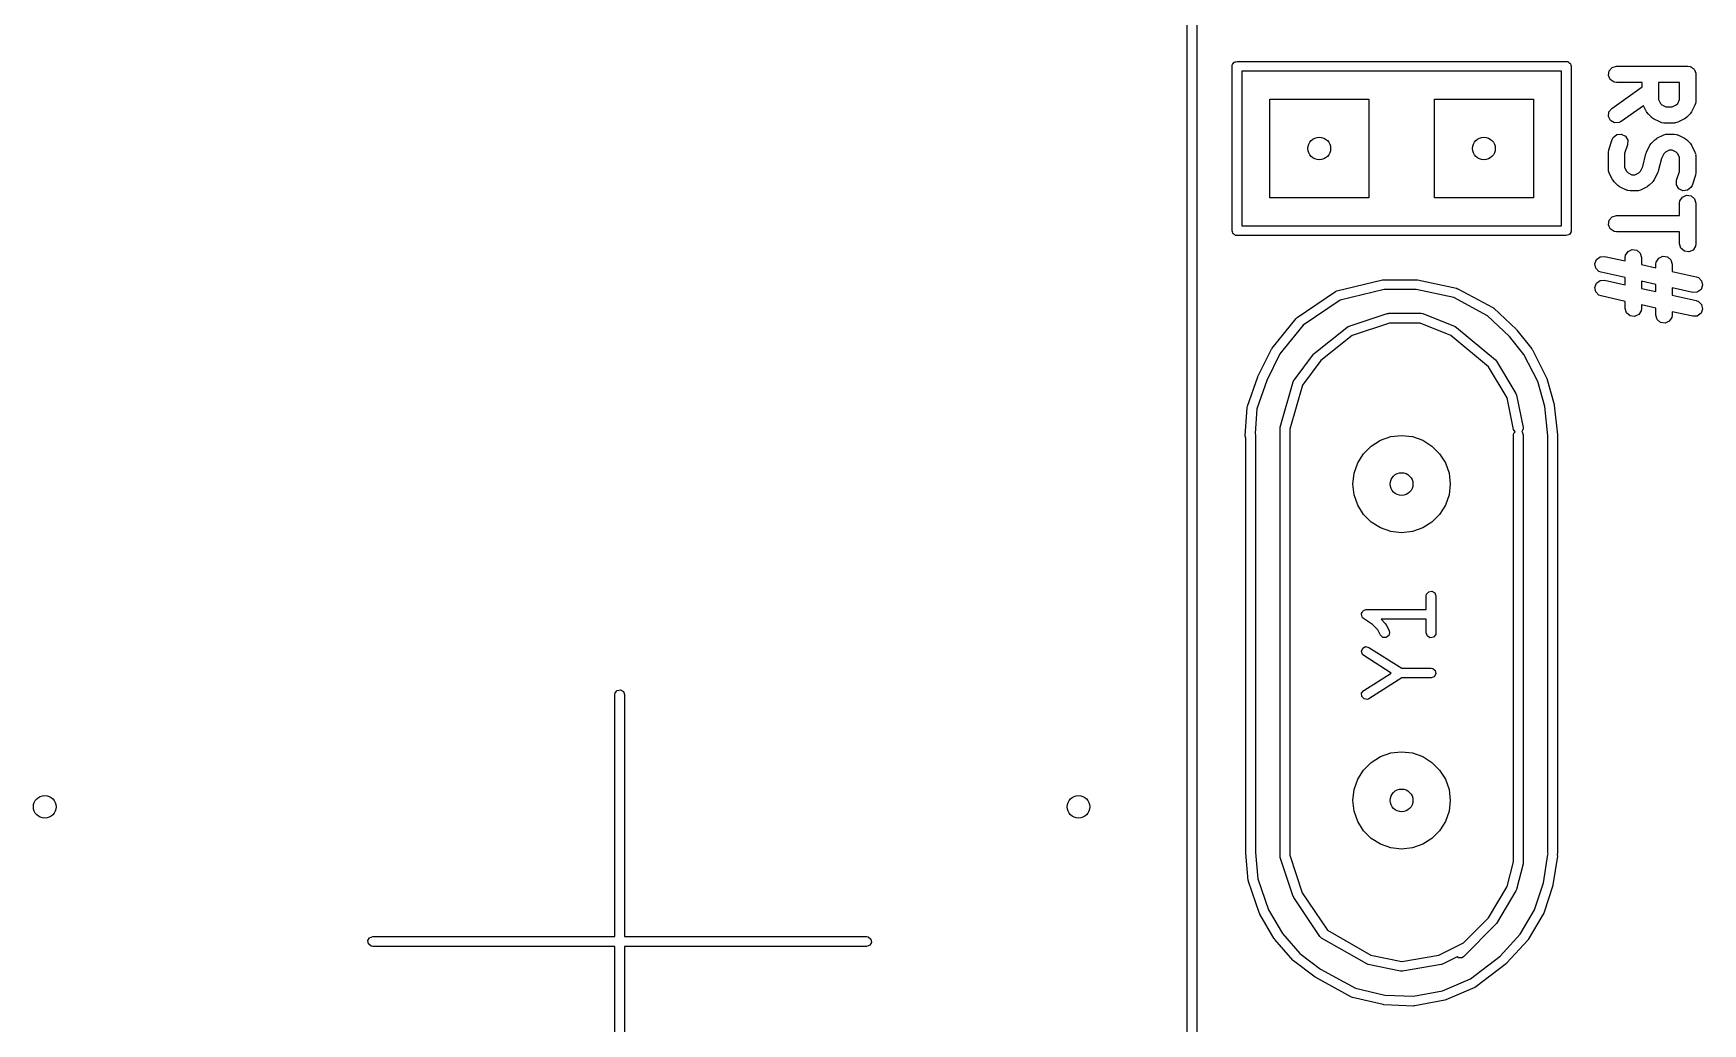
# Model space of a CAD drawing. Extents: x 0.02 to 3.19, y 0.04 to 3.94.
# Drawn here: x 2.119 to 3.133, y 2.668 to 3.27 of the extents above; entities that cross this region are included whole.
import ezdxf

# ---------------------------------------------------------------- set-up
doc = ezdxf.new("R2010")
doc.units = 0
doc.header["$MEASUREMENT"] = 0
doc.layers.add('BLACK', color=7, linetype='CONTINUOUS')

msp = doc.modelspace()

# ---------------------------------------------------------------- linework, layer by layer
at = {"layer": 'BLACK', "linetype": 'CONTINUOUS'}
for p, q in [((2.82559, 3.55), (2.82559, 2.05)), ((2.81969, 2.05295), (2.81969, 3.54705)), ((2.84705, 3.25), (2.84711, 3.25038)), ((2.84705, 3.15), (2.84705, 3.25)), ((2.84709, 3.25051), (2.84716, 3.25063)), ((2.84711, 3.25038), (2.84709, 3.25051)), ((2.84716, 3.25063), (2.84723, 3.25101)), ((2.84723, 3.25101), (2.84772, 3.2516)), ((2.84772, 3.2516), (2.8481, 3.25226)), ((2.8481, 3.25226), (2.84835, 3.25235)), ((2.84835, 3.25235), (2.84852, 3.25256)), ((2.84852, 3.25256), (2.84928, 3.25269)), ((2.84928, 3.25269), (2.85, 3.25295)), ((2.85, 3.25295), (3.05, 3.25295)), ((2.85295, 3.24705), (2.85295, 3.15295)), ((3.04705, 3.24705), (2.85295, 3.24705)), ((3.04705, 3.15295), (3.04705, 3.24705)), ((3.05, 3.25295), (3.05038, 3.25289)), ((3.05038, 3.25289), (3.05051, 3.25291)), ((3.05051, 3.25291), (3.05063, 3.25284)), ((3.05063, 3.25284), (3.05101, 3.25277)), ((3.05101, 3.25277), (3.0516, 3.25228)), ((3.0516, 3.25228), (3.05226, 3.2519)), ((3.05226, 3.2519), (3.05235, 3.25165)), ((3.05235, 3.25165), (3.05256, 3.25148)), ((3.05256, 3.25148), (3.05269, 3.25072)), ((3.05269, 3.25072), (3.05295, 3.25)), ((3.05295, 3.25), (3.05295, 3.15)), ((3.07561, 3.24442), (3.076, 3.24716)), ((3.076, 3.24716), (3.07782, 3.24926)), ((3.07782, 3.24926), (3.08048, 3.25004)), ((3.08048, 3.25004), (3.12378, 3.25004)), ((3.12378, 3.25004), (3.12517, 3.24984)), ((3.12517, 3.24984), (3.12547, 3.24964)), ((3.12547, 3.24964), (3.12583, 3.24959)), ((3.12583, 3.24959), (3.12662, 3.24891)), ((3.12662, 3.24891), (3.1275, 3.24834)), ((3.1275, 3.24834), (3.12765, 3.24801)), ((3.12765, 3.24801), (3.12792, 3.24778)), ((3.12792, 3.24778), (3.12822, 3.24677)), ((3.12822, 3.24677), (3.12866, 3.24582)), ((3.12866, 3.24582), (3.1286, 3.24546)), ((3.1286, 3.24546), (3.12871, 3.24512)), ((3.12871, 3.24512), (3.12871, 3.22862)), ((3.07676, 3.24189), (3.07561, 3.24442)), ((3.07909, 3.24039), (3.07676, 3.24189)), ((3.07765, 3.2244), (3.09618, 3.23737)), ((3.08048, 3.24019), (3.07909, 3.24039)), ((3.09618, 3.24019), (3.08048, 3.24019)), ((3.09618, 3.23737), (3.09618, 3.24019)), ((3.11886, 3.24019), (3.10602, 3.24019)), ((3.10602, 3.24019), (3.10602, 3.22978)), ((3.11886, 3.22978), (3.11886, 3.24019)), ((2.87, 3.17), (2.87, 3.23)), ((2.87, 3.23), (2.93, 3.23)), ((2.93, 3.23), (2.93, 3.17)), ((2.97, 3.17), (2.97, 3.23)), ((2.97, 3.23), (3.03, 3.23)), ((3.03, 3.23), (3.03, 3.17)), ((3.07592, 3.22224), (3.07765, 3.2244)), ((3.09696, 3.2259), (3.0833, 3.21634)), ((3.09876, 3.22229), (3.09696, 3.2259)), ((3.10602, 3.22978), (3.10721, 3.22741)), ((3.10721, 3.22741), (3.10814, 3.22648)), ((3.10814, 3.22648), (3.11051, 3.22529)), ((3.11051, 3.22529), (3.11437, 3.22529)), ((3.11437, 3.22529), (3.11674, 3.22648)), ((3.11674, 3.22648), (3.11768, 3.22741)), ((3.11768, 3.22741), (3.11886, 3.22978)), ((3.12819, 3.22642), (3.12612, 3.22229)), ((3.12826, 3.22686), (3.12819, 3.22642)), ((3.12851, 3.22723), (3.12826, 3.22686)), ((3.12871, 3.22862), (3.12851, 3.22723)), ((3.07564, 3.21948), (3.07592, 3.22224)), ((3.07689, 3.217), (3.07564, 3.21948)), ((3.07928, 3.2156), (3.07689, 3.217)), ((3.08205, 3.21571), (3.07928, 3.2156)), ((3.0833, 3.21634), (3.08205, 3.21571)), ((3.09882, 3.22223), (3.09876, 3.22229)), ((3.09884, 3.22214), (3.09882, 3.22223)), ((3.09968, 3.22101), (3.09884, 3.22214)), ((3.10174, 3.21895), (3.09968, 3.22101)), ((3.10183, 3.21891), (3.10174, 3.21895)), ((3.10187, 3.21883), (3.10183, 3.21891)), ((3.10302, 3.21803), (3.10187, 3.21883)), ((3.10715, 3.21597), (3.10302, 3.21803)), ((3.10759, 3.21589), (3.10715, 3.21597)), ((3.10796, 3.21565), (3.10759, 3.21589)), ((3.10935, 3.21545), (3.10796, 3.21565)), ((3.11554, 3.21545), (3.10935, 3.21545)), ((3.11596, 3.21557), (3.11554, 3.21545)), ((3.11641, 3.21553), (3.11596, 3.21557)), ((3.11774, 3.21597), (3.11641, 3.21553)), ((3.12186, 3.21803), (3.11774, 3.21597)), ((3.12193, 3.21809), (3.12186, 3.21803)), ((3.12202, 3.21811), (3.12193, 3.21809)), ((3.12314, 3.21895), (3.12202, 3.21811)), ((3.1252, 3.22101), (3.12314, 3.21895)), ((3.12525, 3.22109), (3.1252, 3.22101)), ((3.12533, 3.22114), (3.12525, 3.22109)), ((3.12612, 3.22229), (3.12533, 3.22114)), ((3.07581, 3.19924), (3.07787, 3.20543)), ((3.07787, 3.20543), (3.0785, 3.20668)), ((3.0785, 3.20668), (3.08066, 3.20842)), ((3.08066, 3.20842), (3.08342, 3.20871)), ((3.08342, 3.20871), (3.08589, 3.20747)), ((3.08589, 3.20747), (3.08731, 3.20509)), ((3.08731, 3.20509), (3.08721, 3.20232)), ((3.10174, 3.20323), (3.10381, 3.20529)), ((3.10381, 3.20529), (3.10493, 3.20613)), ((3.10493, 3.20613), (3.10502, 3.20615)), ((3.10502, 3.20615), (3.10509, 3.20621)), ((3.10509, 3.20621), (3.10921, 3.20827)), ((3.10921, 3.20827), (3.11054, 3.20871)), ((3.11054, 3.20871), (3.11098, 3.20867)), ((3.11098, 3.20867), (3.11141, 3.20879)), ((3.11141, 3.20879), (3.11554, 3.20879)), ((3.11554, 3.20879), (3.11692, 3.20859)), ((3.11692, 3.20859), (3.1173, 3.20835)), ((3.1173, 3.20835), (3.11774, 3.20827)), ((3.11774, 3.20827), (3.12186, 3.20621)), ((3.12186, 3.20621), (3.12301, 3.20541)), ((3.12301, 3.20541), (3.12306, 3.20533)), ((3.12306, 3.20533), (3.12314, 3.20529)), ((3.12314, 3.20529), (3.1252, 3.20323)), ((3.07556, 3.19768), (3.07576, 3.19907)), ((3.07556, 3.18737), (3.07556, 3.19768)), ((3.07576, 3.19907), (3.07581, 3.19915)), ((3.07581, 3.19915), (3.07581, 3.19924)), ((3.08721, 3.20232), (3.0854, 3.19689)), ((3.0854, 3.19689), (3.0854, 3.18854)), ((3.09646, 3.18909), (3.09839, 3.19682)), ((3.09839, 3.19682), (3.09873, 3.19765)), ((3.09873, 3.19765), (3.09876, 3.19782)), ((3.09876, 3.19782), (3.10082, 3.20195)), ((3.10082, 3.20195), (3.10162, 3.2031)), ((3.10162, 3.2031), (3.1017, 3.20315)), ((3.1017, 3.20315), (3.10174, 3.20323)), ((3.10781, 3.1939), (3.10587, 3.18618)), ((3.10927, 3.19683), (3.10781, 3.1939)), ((3.1102, 3.19776), (3.10927, 3.19683)), ((3.11257, 3.19895), (3.1102, 3.19776)), ((3.11437, 3.19895), (3.11257, 3.19895)), ((3.11674, 3.19776), (3.11437, 3.19895)), ((3.11768, 3.19683), (3.11674, 3.19776)), ((3.11886, 3.19446), (3.11768, 3.19683)), ((3.11886, 3.18611), (3.11886, 3.19446)), ((3.1252, 3.20323), (3.12604, 3.20211)), ((3.12604, 3.20211), (3.12606, 3.20202)), ((3.12606, 3.20202), (3.12612, 3.20195)), ((3.12612, 3.20195), (3.12819, 3.19782)), ((3.12819, 3.19782), (3.12863, 3.19649)), ((3.12863, 3.19649), (3.12858, 3.19605)), ((3.12858, 3.19605), (3.12871, 3.19562)), ((3.12871, 3.19562), (3.12871, 3.18531)), ((3.07568, 3.18695), (3.07556, 3.18737)), ((3.07563, 3.1865), (3.07568, 3.18695)), ((3.07608, 3.18517), (3.07563, 3.1865)), ((3.07814, 3.18105), (3.07608, 3.18517)), ((3.0854, 3.18854), (3.08658, 3.18616)), ((3.08658, 3.18616), (3.08752, 3.18523)), ((3.08752, 3.18523), (3.08989, 3.18405)), ((3.08989, 3.18405), (3.09169, 3.18405)), ((3.09169, 3.18405), (3.09406, 3.18523)), ((3.09406, 3.18523), (3.09499, 3.18616)), ((3.09499, 3.18616), (3.09646, 3.18909)), ((3.1055, 3.18517), (3.10344, 3.18105)), ((3.10553, 3.18534), (3.1055, 3.18517)), ((3.10587, 3.18618), (3.10553, 3.18534)), ((3.11705, 3.18068), (3.11886, 3.18611)), ((3.12845, 3.18375), (3.12639, 3.17757)), ((3.12846, 3.18385), (3.12845, 3.18375)), ((3.12851, 3.18392), (3.12846, 3.18385)), ((3.12871, 3.18531), (3.12851, 3.18392)), ((3.0782, 3.18098), (3.07814, 3.18105)), ((3.07822, 3.18089), (3.0782, 3.18098)), ((3.07906, 3.17977), (3.07822, 3.18089)), ((3.08112, 3.17771), (3.07906, 3.17977)), ((3.0812, 3.17766), (3.08112, 3.17771)), ((3.08125, 3.17758), (3.0812, 3.17766)), ((3.0824, 3.17679), (3.08125, 3.17758)), ((3.08653, 3.17472), (3.0824, 3.17679)), ((3.08696, 3.17464), (3.08653, 3.17472)), ((3.08734, 3.1744), (3.08696, 3.17464)), ((3.08873, 3.1742), (3.08734, 3.1744)), ((3.09285, 3.1742), (3.08873, 3.1742)), ((3.09328, 3.17433), (3.09285, 3.1742)), ((3.09372, 3.17428), (3.09328, 3.17433)), ((3.09505, 3.17472), (3.09372, 3.17428)), ((3.09918, 3.17678), (3.09505, 3.17472)), ((3.09924, 3.17685), (3.09918, 3.17678)), ((3.09933, 3.17687), (3.09924, 3.17685)), ((3.10045, 3.17771), (3.09933, 3.17687)), ((3.10252, 3.17977), (3.10045, 3.17771)), ((3.10256, 3.17985), (3.10252, 3.17977)), ((3.10264, 3.1799), (3.10256, 3.17985)), ((3.10344, 3.18105), (3.10264, 3.1799)), ((3.11695, 3.17791), (3.11705, 3.18068)), ((3.11837, 3.17552), (3.11695, 3.17791)), ((3.12085, 3.17428), (3.11837, 3.17552)), ((3.1236, 3.17458), (3.12085, 3.17428)), ((3.12576, 3.17632), (3.1236, 3.17458)), ((3.12639, 3.17757), (3.12576, 3.17632)), ((2.93, 3.17), (2.87, 3.17)), ((3.03, 3.17), (2.97, 3.17)), ((3.11886, 3.16675), (3.11906, 3.16814)), ((3.11886, 3.1593), (3.11886, 3.16675)), ((3.11906, 3.16814), (3.12056, 3.17047)), ((3.12056, 3.17047), (3.12308, 3.17162)), ((3.12308, 3.17162), (3.12583, 3.17123)), ((3.12583, 3.17123), (3.12792, 3.16941)), ((3.12792, 3.16941), (3.12871, 3.16675)), ((3.12871, 3.16675), (3.12871, 3.142)), ((3.07561, 3.15368), (3.076, 3.15642)), ((3.07676, 3.15115), (3.07561, 3.15368)), ((3.076, 3.15642), (3.07782, 3.15852)), ((3.07782, 3.15852), (3.08048, 3.1593)), ((3.08048, 3.1593), (3.11886, 3.1593)), ((2.84731, 3.14928), (2.84705, 3.15)), ((2.84744, 3.14852), (2.84731, 3.14928)), ((2.84765, 3.14835), (2.84744, 3.14852)), ((2.84774, 3.1481), (2.84765, 3.14835)), ((2.8484, 3.14772), (2.84774, 3.1481)), ((2.84899, 3.14723), (2.8484, 3.14772)), ((2.84937, 3.14716), (2.84899, 3.14723)), ((2.84949, 3.14709), (2.84937, 3.14716)), ((2.84962, 3.14711), (2.84949, 3.14709)), ((2.85, 3.14705), (2.84962, 3.14711)), ((3.05, 3.14705), (2.85, 3.14705)), ((2.85295, 3.15295), (3.04705, 3.15295)), ((3.05072, 3.14731), (3.05, 3.14705)), ((3.05148, 3.14744), (3.05072, 3.14731)), ((3.05165, 3.14765), (3.05148, 3.14744)), ((3.0519, 3.14774), (3.05165, 3.14765)), ((3.05228, 3.1484), (3.0519, 3.14774)), ((3.05277, 3.14899), (3.05228, 3.1484)), ((3.05284, 3.14937), (3.05277, 3.14899)), ((3.05291, 3.14949), (3.05284, 3.14937)), ((3.05295, 3.15), (3.05289, 3.14962)), ((3.05289, 3.14962), (3.05291, 3.14949)), ((3.07909, 3.14966), (3.07676, 3.15115)), ((3.08048, 3.14946), (3.07909, 3.14966)), ((3.11886, 3.14946), (3.08048, 3.14946)), ((3.11886, 3.142), (3.11886, 3.14946)), ((3.0683, 3.1326), (3.07053, 3.13425)), ((3.07053, 3.13425), (3.0733, 3.13443)), ((3.0733, 3.13443), (3.08587, 3.13164)), ((3.08587, 3.13376), (3.08607, 3.13514)), ((3.08587, 3.13164), (3.08587, 3.13376)), ((3.08607, 3.13514), (3.08757, 3.13747)), ((3.08757, 3.13747), (3.09009, 3.13863)), ((3.09009, 3.13863), (3.09283, 3.13823)), ((3.09283, 3.13823), (3.09493, 3.13642)), ((3.09493, 3.13642), (3.09571, 3.13376)), ((3.09571, 3.13376), (3.09571, 3.12945)), ((3.10463, 3.13102), (3.10613, 3.13335)), ((3.10613, 3.13335), (3.10865, 3.1345)), ((3.10865, 3.1345), (3.11139, 3.13411)), ((3.11139, 3.13411), (3.11349, 3.13229)), ((3.11964, 3.13934), (3.11886, 3.142)), ((3.12174, 3.13753), (3.11964, 3.13934)), ((3.12448, 3.13713), (3.12174, 3.13753)), ((3.12701, 3.13828), (3.12448, 3.13713)), ((3.12851, 3.14062), (3.12701, 3.13828)), ((3.12871, 3.142), (3.12851, 3.14062)), ((3.06732, 3.13), (3.0683, 3.1326)), ((3.0679, 3.12729), (3.06732, 3.13)), ((3.06985, 3.12532), (3.0679, 3.12729)), ((3.07116, 3.12483), (3.06985, 3.12532)), ((3.08587, 3.12156), (3.07116, 3.12483)), ((3.09571, 3.12945), (3.10443, 3.12752)), ((3.10443, 3.12963), (3.10463, 3.13102)), ((3.10443, 3.12752), (3.10443, 3.12963)), ((3.11349, 3.13229), (3.11427, 3.12963)), ((3.11427, 3.12963), (3.11427, 3.12533)), ((3.11427, 3.12533), (3.12898, 3.12206)), ((2.88655, 3.09735), (2.90975, 3.11305)), ((2.90975, 3.11305), (2.91068, 3.11346)), ((2.91068, 3.11346), (2.91069, 3.11346)), ((2.91069, 3.11346), (2.9107, 3.11347)), ((2.9107, 3.11347), (2.9383, 3.12017)), ((2.93935, 3.11435), (2.91261, 3.10786)), ((2.9383, 3.12017), (2.93887, 3.12021)), ((2.93887, 3.12021), (2.939, 3.12025)), ((2.939, 3.12025), (2.9591, 3.12025)), ((2.95878, 3.11435), (2.93935, 3.11435)), ((2.98167, 3.1094), (2.95878, 3.11435)), ((2.9591, 3.12025), (2.95959, 3.12017)), ((2.95959, 3.12017), (2.95972, 3.12019)), ((2.95972, 3.12019), (2.98332, 3.11509)), ((2.98332, 3.11509), (2.98398, 3.11482)), ((2.98398, 3.11482), (2.9841, 3.1148)), ((2.9841, 3.1148), (3.0053, 3.1034)), ((3.06732, 3.11557), (3.0683, 3.11816)), ((3.0679, 3.11286), (3.06732, 3.11557)), ((3.06985, 3.11089), (3.0679, 3.11286)), ((3.0683, 3.11816), (3.07053, 3.11981)), ((3.07053, 3.11981), (3.0733, 3.12)), ((3.0733, 3.12), (3.08587, 3.11721)), ((3.08587, 3.11721), (3.08587, 3.12156)), ((3.10443, 3.11743), (3.09571, 3.11937)), ((3.09571, 3.11937), (3.09571, 3.11502)), ((3.09571, 3.11502), (3.10443, 3.11308)), ((3.10443, 3.11308), (3.10443, 3.11743)), ((3.12684, 3.11245), (3.11427, 3.11525)), ((3.11427, 3.11525), (3.11427, 3.11089)), ((3.12898, 3.12206), (3.13029, 3.12157)), ((3.13184, 3.11429), (3.12961, 3.11264)), ((3.13029, 3.12157), (3.13224, 3.1196)), ((3.13282, 3.11688), (3.13184, 3.11429)), ((3.13224, 3.1196), (3.13282, 3.11688)), ((2.91261, 3.10786), (2.89022, 3.0927)), ((3.00216, 3.09838), (2.98167, 3.1094)), ((3.0053, 3.1034), (3.00581, 3.103)), ((3.00581, 3.103), (3.00592, 3.10295)), ((3.00592, 3.10295), (3.01972, 3.08995)), ((3.07116, 3.11039), (3.06985, 3.11089)), ((3.08587, 3.10712), (3.07116, 3.11039)), ((3.08587, 3.10282), (3.08587, 3.10712)), ((3.08665, 3.10016), (3.08587, 3.10282)), ((3.09571, 3.10282), (3.09551, 3.10144)), ((3.10443, 3.103), (3.09571, 3.10494)), ((3.09571, 3.10494), (3.09571, 3.10282)), ((3.10443, 3.0987), (3.10443, 3.103)), ((3.11427, 3.11089), (3.12898, 3.10763)), ((3.12961, 3.11264), (3.12684, 3.11245)), ((3.12898, 3.10763), (3.13029, 3.10713)), ((3.13029, 3.10713), (3.13224, 3.10516)), ((3.13224, 3.10516), (3.13282, 3.10245)), ((2.8713, 3.07865), (2.8859, 3.09675)), ((2.89022, 3.0927), (2.8761, 3.0752)), ((2.8859, 3.09675), (2.88649, 3.09726)), ((2.88649, 3.09726), (2.88655, 3.09735)), ((2.91756, 3.0918), (2.94116, 3.0997)), ((2.94258, 3.09395), (2.91994, 3.08637)), ((2.94116, 3.0997), (2.94204, 3.09983)), ((2.94204, 3.09983), (2.9421, 3.09985)), ((2.9421, 3.09985), (2.9618, 3.09985)), ((2.96123, 3.09395), (2.94258, 3.09395)), ((2.97997, 3.08643), (2.96123, 3.09395)), ((2.9618, 3.09985), (2.96281, 3.09967)), ((2.96281, 3.09967), (2.96285, 3.09964)), ((2.96285, 3.09964), (2.9629, 3.09964)), ((2.9629, 3.09964), (2.9826, 3.09174)), ((3.01552, 3.08579), (3.00216, 3.09838)), ((3.08874, 3.09835), (3.08665, 3.10016)), ((3.09149, 3.09795), (3.08874, 3.09835)), ((3.09401, 3.0991), (3.09149, 3.09795)), ((3.09551, 3.10144), (3.09401, 3.0991)), ((3.10521, 3.09604), (3.10443, 3.0987)), ((3.1073, 3.09422), (3.10521, 3.09604)), ((3.11005, 3.09383), (3.1073, 3.09422)), ((3.11257, 3.09498), (3.11005, 3.09383)), ((3.11407, 3.09731), (3.11257, 3.09498)), ((3.11427, 3.0987), (3.11407, 3.09731)), ((3.12684, 3.09802), (3.11427, 3.10081)), ((3.11427, 3.10081), (3.11427, 3.0987)), ((3.12961, 3.0982), (3.12684, 3.09802)), ((3.13184, 3.09985), (3.12961, 3.0982)), ((3.13282, 3.10245), (3.13184, 3.09985)), ((2.89695, 3.0755), (2.91665, 3.0913)), ((2.91994, 3.08637), (2.90094, 3.07113)), ((2.91665, 3.0913), (2.91755, 3.0918)), ((2.91755, 3.0918), (2.91756, 3.0918)), ((2.91756, 3.0918), (2.91756, 3.0918)), ((3.00282, 3.06735), (2.97997, 3.08643)), ((2.9826, 3.09174), (2.98332, 3.09129)), ((2.98332, 3.09129), (2.98339, 3.09127)), ((2.98339, 3.09127), (3.00699, 3.07157)), ((3.0243, 3.0748), (3.01552, 3.08579)), ((3.01972, 3.08995), (3.01991, 3.0897)), ((3.01991, 3.0897), (3.02001, 3.08964)), ((3.02001, 3.08964), (3.02911, 3.07824)), ((2.86275, 3.06151), (2.87095, 3.07811)), ((2.8761, 3.0752), (2.86812, 3.05905)), ((2.87095, 3.07811), (2.87126, 3.07852)), ((2.87126, 3.07852), (2.8713, 3.07865)), ((2.88464, 3.05927), (2.89644, 3.07497)), ((2.89644, 3.07497), (2.89688, 3.07539)), ((2.89688, 3.07539), (2.89695, 3.0755)), ((3.03263, 3.05833), (3.0243, 3.0748)), ((3.02911, 3.07824), (3.02933, 3.07783)), ((3.02933, 3.07783), (3.02943, 3.07773)), ((3.02943, 3.07773), (3.03803, 3.06073)), ((2.90094, 3.07113), (2.88969, 3.05616)), ((3.01411, 3.04852), (3.00282, 3.06735)), ((3.00699, 3.07157), (3.00761, 3.07084)), ((3.00761, 3.07084), (3.00763, 3.07082)), ((3.00763, 3.07082), (3.01943, 3.05112)), ((2.85632, 3.04349), (2.86262, 3.06119)), ((2.86812, 3.05905), (2.86202, 3.04189)), ((2.86262, 3.06119), (2.86274, 3.06141)), ((2.86274, 3.06141), (2.86275, 3.06151)), ((2.87626, 3.03071), (2.88416, 3.05831)), ((2.88969, 3.05616), (2.88205, 3.02949)), ((2.88416, 3.05831), (2.88461, 3.05923)), ((2.88461, 3.05923), (2.88463, 3.05925)), ((2.88463, 3.05925), (2.88464, 3.05927)), ((3.03689, 3.04314), (3.03263, 3.05833)), ((3.03803, 3.06073), (3.03816, 3.06031)), ((3.03816, 3.06031), (3.03824, 3.0602)), ((3.03824, 3.0602), (3.04264, 3.0445)), ((2.85495, 3.0254), (2.85615, 3.0427)), ((2.85615, 3.0427), (2.85632, 3.04337)), ((2.85632, 3.04337), (2.85632, 3.04349)), ((2.86202, 3.04189), (2.86097, 3.02678)), ((3.01801, 3.02931), (3.01411, 3.04852)), ((3.01943, 3.05112), (3.01978, 3.05021)), ((3.01978, 3.05021), (3.01979, 3.05019)), ((3.01979, 3.05019), (3.02379, 3.03049)), ((3.03875, 3.02545), (3.03689, 3.04314)), ((3.04264, 3.0445), (3.04268, 3.04412)), ((3.04268, 3.04412), (3.04274, 3.04401)), ((3.04274, 3.04401), (3.04462, 3.0261)), ((2.85535, 3.02404), (2.85495, 3.0254)), ((2.85535, 2.772), (2.85535, 3.02404)), ((2.86097, 3.02678), (2.86125, 3.026)), ((2.86125, 3.026), (2.86125, 2.77213)), ((2.87615, 3.0299), (2.87627, 3.03059)), ((2.87615, 2.7701), (2.87615, 3.0299)), ((2.87627, 3.03059), (2.87626, 3.03071)), ((2.88205, 3.02949), (2.88205, 2.77058)), ((2.93158, 3.0192), (2.93718, 3.02272)), ((2.93718, 3.02272), (2.94342, 3.02491)), ((2.94342, 3.02491), (2.95, 3.02565)), ((2.95, 3.02565), (2.95658, 3.02491)), ((2.95658, 3.02491), (2.96282, 3.02272)), ((2.96282, 3.02272), (2.96842, 3.0192)), ((3.01795, 3.026), (3.01813, 3.02701)), ((3.01795, 2.76647), (3.01795, 3.026)), ((3.01887, 3.0279), (3.01801, 3.02931)), ((3.01813, 3.02701), (3.01887, 3.0279)), ((3.02382, 3.02946), (3.02302, 3.02798)), ((3.02302, 3.02798), (3.02316, 3.0279)), ((3.02316, 3.0279), (3.02385, 3.026)), ((3.02379, 3.03049), (3.02382, 3.02946)), ((3.02385, 3.026), (3.02385, 2.7661)), ((3.03875, 2.772), (3.03875, 3.02545)), ((3.04462, 3.0261), (3.04465, 3.026)), ((3.04465, 3.026), (3.04465, 2.772)), ((2.92338, 3.00892), (2.9269, 3.01452)), ((2.9269, 3.01452), (2.93158, 3.0192)), ((2.96842, 3.0192), (2.9731, 3.01452)), ((2.9731, 3.01452), (2.97662, 3.00892)), ((2.92045, 2.9961), (2.92119, 3.00268)), ((2.92119, 3.00268), (2.92338, 3.00892)), ((2.97662, 3.00892), (2.97881, 3.00268)), ((2.97881, 3.00268), (2.97955, 2.9961)), ((2.92119, 2.98952), (2.92045, 2.9961)), ((2.97955, 2.9961), (2.97881, 2.98952)), ((2.92338, 2.98328), (2.92119, 2.98952)), ((2.9269, 2.97768), (2.92338, 2.98328)), ((2.97662, 2.98328), (2.9731, 2.97768)), ((2.97881, 2.98952), (2.97662, 2.98328)), ((2.93158, 2.973), (2.9269, 2.97768)), ((2.93718, 2.96948), (2.93158, 2.973)), ((2.96842, 2.973), (2.96282, 2.96948)), ((2.9731, 2.97768), (2.96842, 2.973)), ((2.94342, 2.96729), (2.93718, 2.96948)), ((2.95, 2.96655), (2.94342, 2.96729)), ((2.95658, 2.96729), (2.95, 2.96655)), ((2.96282, 2.96948), (2.95658, 2.96729)), ((2.96513, 2.92913), (2.96643, 2.93068)), ((2.96643, 2.93068), (2.96842, 2.93103)), ((2.96842, 2.93103), (2.97017, 2.93002)), ((2.96495, 2.92812), (2.96513, 2.92913)), ((2.96495, 2.91983), (2.96495, 2.92812)), ((2.97017, 2.93002), (2.97086, 2.92812)), ((2.97086, 2.92812), (2.97086, 2.90562)), ((2.92559, 2.91706), (2.92566, 2.91722)), ((2.92583, 2.91624), (2.92559, 2.91706)), ((2.92563, 2.91739), (2.92606, 2.91813)), ((2.92566, 2.91722), (2.92563, 2.91739)), ((2.92598, 2.9154), (2.92583, 2.91624)), ((2.92611, 2.91529), (2.92598, 2.9154)), ((2.92606, 2.91813), (2.9264, 2.91891)), ((2.92616, 2.91512), (2.92611, 2.91529)), ((2.9269, 2.91442), (2.92616, 2.91512)), ((2.9264, 2.91891), (2.92655, 2.91899)), ((2.92655, 2.91899), (2.92664, 2.91913)), ((2.92664, 2.91913), (2.92744, 2.91943)), ((2.93228, 2.91083), (2.9269, 2.91442)), ((2.92744, 2.91943), (2.92821, 2.91981)), ((2.92821, 2.91981), (2.92838, 2.91977)), ((2.92838, 2.91977), (2.92854, 2.91983)), ((2.92854, 2.91983), (2.96495, 2.91983)), ((2.93548, 2.90762), (2.93228, 2.91083)), ((2.96495, 2.91392), (2.93754, 2.91392)), ((2.93754, 2.91392), (2.94, 2.91146)), ((2.94, 2.91146), (2.9405, 2.91074)), ((2.9405, 2.91074), (2.94055, 2.91069)), ((2.94055, 2.91069), (2.94243, 2.90694)), ((2.96495, 2.90562), (2.96495, 2.91392)), ((2.93714, 2.9043), (2.93548, 2.90762)), ((2.93861, 2.90292), (2.93714, 2.9043)), ((2.94063, 2.90279), (2.93861, 2.90292)), ((2.94225, 2.904), (2.94063, 2.90279)), ((2.94272, 2.90596), (2.94225, 2.904)), ((2.94243, 2.90694), (2.94272, 2.90596)), ((2.96564, 2.90373), (2.96495, 2.90562)), ((2.96739, 2.90272), (2.96564, 2.90373)), ((2.96938, 2.90307), (2.96739, 2.90272)), ((2.97068, 2.90461), (2.96938, 2.90307)), ((2.97086, 2.90562), (2.97068, 2.90461)), ((2.92559, 2.8945), (2.92636, 2.89637)), ((2.92619, 2.89258), (2.92559, 2.8945)), ((2.92695, 2.89188), (2.92619, 2.89258)), ((2.92636, 2.89637), (2.92815, 2.8973)), ((2.94366, 2.88125), (2.92695, 2.89188)), ((2.92815, 2.8973), (2.93012, 2.89687)), ((2.93012, 2.89687), (2.95002, 2.88421)), ((2.92695, 2.87062), (2.94366, 2.88125)), ((2.95002, 2.88421), (2.96791, 2.88421)), ((2.96791, 2.88421), (2.96892, 2.88403)), ((2.96892, 2.88403), (2.97046, 2.88273)), ((2.97081, 2.88074), (2.9698, 2.87899)), ((2.97046, 2.88273), (2.97081, 2.88074)), ((2.47223, 2.86915), (2.47352, 2.87069)), ((2.47352, 2.87069), (2.47551, 2.87104)), ((2.47551, 2.87104), (2.47726, 2.87003)), ((2.47726, 2.87003), (2.47795, 2.86814)), ((2.92572, 2.86902), (2.92695, 2.87062)), ((2.95002, 2.8783), (2.93012, 2.86564)), ((2.96791, 2.8783), (2.95002, 2.8783)), ((2.9698, 2.87899), (2.96791, 2.8783)), ((2.47205, 2.86814), (2.47223, 2.86915)), ((2.47205, 2.72111), (2.47205, 2.86814)), ((2.47795, 2.86814), (2.47795, 2.72111)), ((2.92581, 2.867), (2.92572, 2.86902)), ((2.92717, 2.86551), (2.92581, 2.867)), ((2.92917, 2.86525), (2.92717, 2.86551)), ((2.93012, 2.86564), (2.92917, 2.86525)), ((2.93158, 2.827), (2.93718, 2.83052)), ((2.93718, 2.83052), (2.94342, 2.83271)), ((2.94342, 2.83271), (2.95, 2.83345)), ((2.95, 2.83345), (2.95658, 2.83271)), ((2.95658, 2.83271), (2.96282, 2.83052)), ((2.96282, 2.83052), (2.96842, 2.827)), ((2.92338, 2.81672), (2.9269, 2.82232)), ((2.9269, 2.82232), (2.93158, 2.827)), ((2.96842, 2.827), (2.9731, 2.82232)), ((2.9731, 2.82232), (2.97662, 2.81672)), ((2.92045, 2.8039), (2.92119, 2.81048)), ((2.92119, 2.81048), (2.92338, 2.81672)), ((2.97662, 2.81672), (2.97881, 2.81048)), ((2.97881, 2.81048), (2.97955, 2.8039)), ((2.92119, 2.79732), (2.92045, 2.8039)), ((2.97955, 2.8039), (2.97881, 2.79732)), ((2.92338, 2.79108), (2.92119, 2.79732)), ((2.9269, 2.78548), (2.92338, 2.79108)), ((2.97662, 2.79108), (2.9731, 2.78548)), ((2.97881, 2.79732), (2.97662, 2.79108)), ((2.93158, 2.7808), (2.9269, 2.78548)), ((2.93718, 2.77728), (2.93158, 2.7808)), ((2.96842, 2.7808), (2.96282, 2.77728)), ((2.9731, 2.78548), (2.96842, 2.7808)), ((2.85538, 2.77192), (2.85535, 2.772)), ((2.85536, 2.77173), (2.85538, 2.77192)), ((2.85686, 2.75523), (2.85536, 2.77173)), ((2.86125, 2.77213), (2.86271, 2.75613)), ((2.87617, 2.77004), (2.87615, 2.7701)), ((2.8763, 2.76916), (2.87617, 2.77004)), ((2.8842, 2.74556), (2.8763, 2.76916)), ((2.88205, 2.77058), (2.88968, 2.74781)), ((2.94342, 2.77509), (2.93718, 2.77728)), ((2.95, 2.77435), (2.94342, 2.77509)), ((2.95658, 2.77509), (2.95, 2.77435)), ((2.96282, 2.77728), (2.95658, 2.77509)), ((3.03612, 2.75379), (3.03878, 2.77095)), ((3.03895, 2.77144), (3.03875, 2.772)), ((3.03878, 2.77095), (3.03895, 2.77144)), ((3.04462, 2.77005), (3.04192, 2.75265)), ((3.04447, 2.77099), (3.04444, 2.77095)), ((3.04444, 2.77095), (3.04462, 2.77005)), ((3.04465, 2.772), (3.04447, 2.77099)), ((3.01415, 2.75155), (3.01795, 2.76647)), ((3.02376, 2.76537), (3.01976, 2.74967)), ((3.02385, 2.7661), (3.02375, 2.76551)), ((3.02375, 2.76551), (3.02376, 2.76537)), ((2.85692, 2.75511), (2.85686, 2.75523)), ((2.85701, 2.75453), (2.85692, 2.75511)), ((2.86371, 2.73523), (2.85701, 2.75453)), ((2.86271, 2.75613), (2.86919, 2.73744)), ((2.88968, 2.74781), (2.90487, 2.72502)), ((3.00275, 2.73253), (3.01415, 2.75155)), ((3.01943, 2.74888), (3.00763, 2.72918)), ((3.01945, 2.74899), (3.01943, 2.74888)), ((3.01976, 2.74967), (3.01945, 2.74899)), ((3.03079, 2.73743), (3.03612, 2.75379)), ((3.04181, 2.75219), (3.03631, 2.73529)), ((3.04192, 2.75265), (3.0418, 2.75231)), ((3.0418, 2.75231), (3.04181, 2.75219)), ((2.88428, 2.74546), (2.8842, 2.74556)), ((2.88454, 2.74486), (2.88428, 2.74546)), ((2.90034, 2.72116), (2.88454, 2.74486)), ((2.8638, 2.73513), (2.86371, 2.73523)), ((2.86395, 2.73471), (2.8638, 2.73513)), ((2.87265, 2.71981), (2.86395, 2.73471)), ((2.86919, 2.73744), (2.87761, 2.72303)), ((3.00719, 2.72861), (2.98749, 2.70891)), ((2.98765, 2.71743), (3.00275, 2.73253)), ((3.00725, 2.72874), (3.00719, 2.72861)), ((3.00763, 2.72918), (3.00725, 2.72874)), ((3.02202, 2.72267), (3.03079, 2.73743)), ((3.03604, 2.73469), (3.02694, 2.71939)), ((3.03606, 2.73483), (3.03604, 2.73469)), ((3.03631, 2.73529), (3.03606, 2.73483)), ((2.32211, 2.71867), (2.32312, 2.72042)), ((2.32246, 2.71668), (2.32211, 2.71867)), ((2.32312, 2.72042), (2.32502, 2.72111)), ((2.32502, 2.72111), (2.47205, 2.72111)), ((2.47795, 2.72111), (2.62498, 2.72111)), ((2.62498, 2.72111), (2.62599, 2.72093)), ((2.62599, 2.72093), (2.62754, 2.71963)), ((2.62789, 2.71764), (2.62688, 2.71589)), ((2.62754, 2.71963), (2.62789, 2.71764)), ((2.87275, 2.71972), (2.87265, 2.71981)), ((2.87298, 2.71936), (2.87275, 2.71972)), ((2.88398, 2.70676), (2.87298, 2.71936)), ((2.87761, 2.72303), (2.88823, 2.71087)), ((2.90049, 2.72106), (2.90034, 2.72116)), ((2.90055, 2.72089), (2.90049, 2.72106)), ((2.90134, 2.72024), (2.90055, 2.72089)), ((2.92884, 2.70454), (2.90134, 2.72024)), ((2.90487, 2.72502), (2.93135, 2.7099)), ((2.97267, 2.70994), (2.98765, 2.71743)), ((3.0098, 2.70928), (3.02202, 2.72267)), ((3.02658, 2.71891), (3.01398, 2.70511)), ((3.02663, 2.71904), (3.02658, 2.71891)), ((3.02694, 2.71939), (3.02663, 2.71904)), ((2.32401, 2.71538), (2.32246, 2.71668)), ((2.32502, 2.7152), (2.32401, 2.71538)), ((2.47205, 2.7152), (2.32502, 2.7152)), ((2.47205, 2.56817), (2.47205, 2.7152)), ((2.62498, 2.7152), (2.47795, 2.7152)), ((2.47795, 2.7152), (2.47795, 2.56817)), ((2.62688, 2.71589), (2.62498, 2.7152)), ((2.88823, 2.71087), (2.90081, 2.70129)), ((2.93135, 2.7099), (2.95005, 2.7061)), ((2.95005, 2.7061), (2.97267, 2.70994)), ((2.98366, 2.70883), (2.97492, 2.70446)), ((2.98464, 2.70815), (2.98366, 2.70883)), ((2.98665, 2.70832), (2.98464, 2.70815)), ((2.98749, 2.70891), (2.98665, 2.70832)), ((2.9918, 2.69547), (3.0098, 2.70928)), ((2.8841, 2.70669), (2.88398, 2.70676)), ((2.88441, 2.70635), (2.8841, 2.70669)), ((2.89741, 2.69645), (2.88441, 2.70635)), ((2.90081, 2.70129), (2.92196, 2.68979)), ((2.92891, 2.70452), (2.92884, 2.70454)), ((2.92971, 2.70421), (2.92891, 2.70452)), ((2.94941, 2.70021), (2.92971, 2.70421)), ((2.94944, 2.70021), (2.94941, 2.70021)), ((2.94947, 2.7002), (2.94944, 2.70021)), ((2.95049, 2.70019), (2.94947, 2.7002)), ((2.97409, 2.70419), (2.95049, 2.70019)), ((2.97418, 2.70424), (2.97409, 2.70419)), ((2.97492, 2.70446), (2.97418, 2.70424)), ((3.0136, 2.70476), (2.9951, 2.69056)), ((3.01367, 2.70487), (3.0136, 2.70476)), ((3.01398, 2.70511), (3.01367, 2.70487)), ((2.89753, 2.69641), (2.89741, 2.69645)), ((2.89779, 2.69621), (2.89753, 2.69641)), ((2.91949, 2.68441), (2.89779, 2.69621)), ((2.92196, 2.68979), (2.9398, 2.68564)), ((2.95728, 2.68487), (2.97473, 2.68824)), ((2.97473, 2.68824), (2.9918, 2.69547)), ((2.99445, 2.69018), (2.97675, 2.68268)), ((2.99455, 2.69027), (2.99445, 2.69018)), ((2.9951, 2.69056), (2.99455, 2.69027)), ((2.91961, 2.68439), (2.91949, 2.68441)), ((2.92023, 2.68412), (2.91961, 2.68439)), ((2.93873, 2.67982), (2.92023, 2.68412)), ((2.93886, 2.67984), (2.93873, 2.67982)), ((2.93927, 2.67975), (2.93886, 2.67984)), ((2.95737, 2.67895), (2.93927, 2.67975)), ((2.9398, 2.68564), (2.95728, 2.68487)), ((2.9575, 2.67899), (2.95737, 2.67895)), ((2.95806, 2.679), (2.9575, 2.67899)), ((2.97616, 2.6825), (2.95806, 2.679)), ((2.97628, 2.68257), (2.97616, 2.6825)), ((2.97675, 2.68268), (2.97628, 2.68257))]:
    msp.add_line(p, q, dxfattribs=at)
at = {"layer": 'BLACK'}
for centre in [(2.9, 3.2), (3, 3.2), (2.95, 2.9961), (2.95, 2.8039), (2.12579, 2.8), (2.75374, 2.8)]:
    msp.add_circle(centre, 0.00689, dxfattribs=at)

doc.saveas('drawing.dxf')
